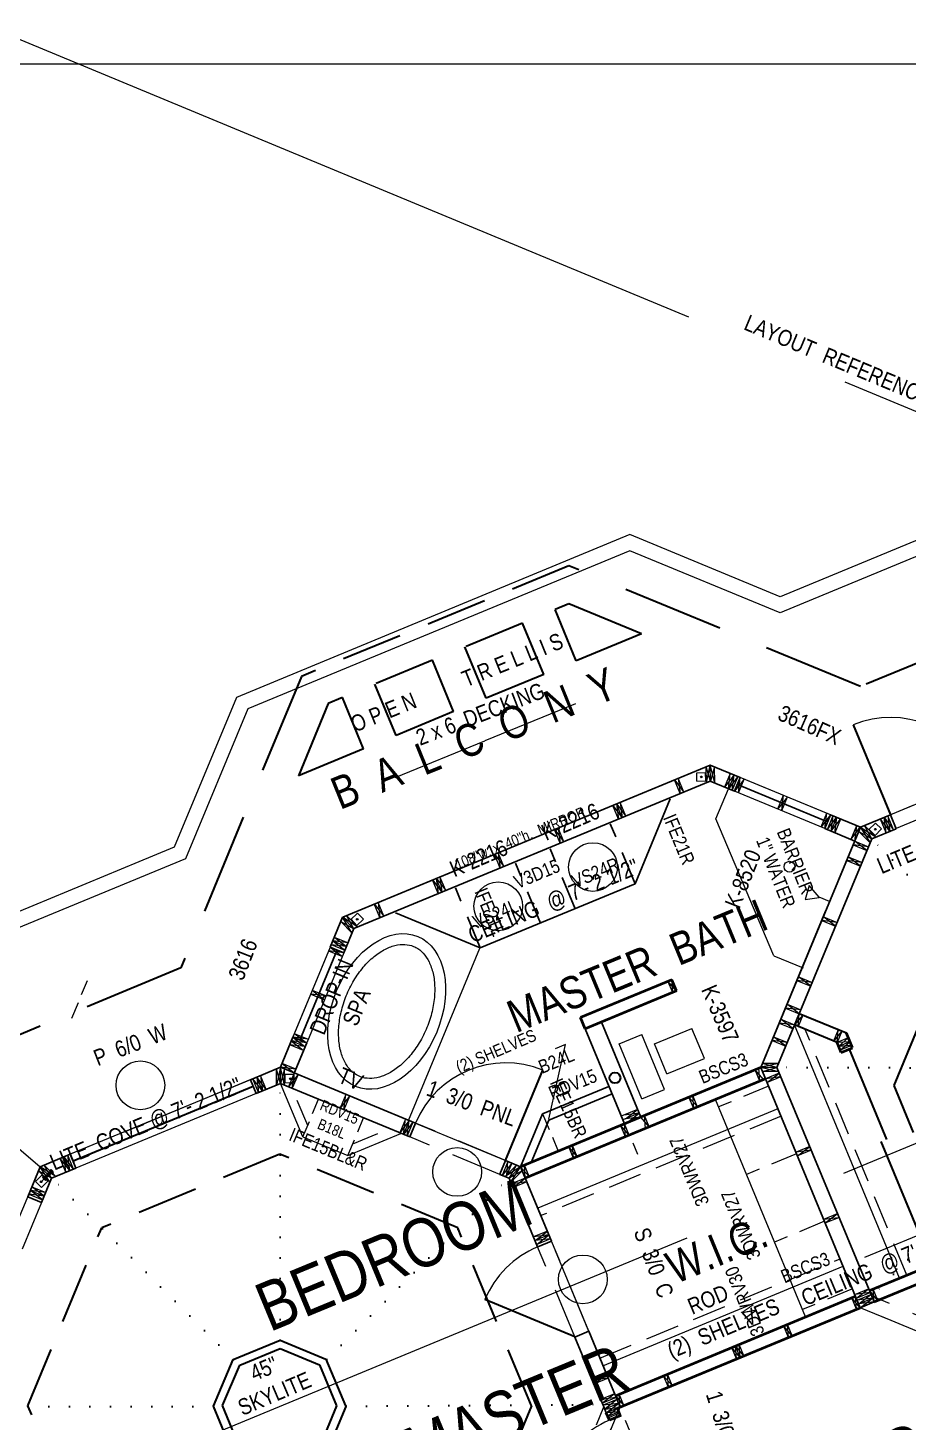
# Model space of a CAD drawing. Header units: inches. Extents: x 279 to 11006, y 233 to 7807.
# Drawn here: x 2194 to 2520, y 1911 to 2426 of the extents above; entities that cross this region are included whole.
import ezdxf

# ---------------------------------------------------------------- set-up
doc = ezdxf.new("R2010")
doc.units = ezdxf.units.IN
doc.header["$MEASUREMENT"] = 0
for name, pattern in [('ACAD_ISO07W100', [3, 0, -3]), ('CENTER', [2, 1.25, -0.25, 0.25, -0.25]), ('HIDDEN', [0.375, 0.25, -0.125])]:
    doc.linetypes.add(name, pattern=pattern)
for name, color, linetype, lineweight in [('BALCONY', 7, 'Continuous', 9), ('BUILT-INS', 6, 'Continuous', 9), ('DOORS', 7, 'Continuous', 30), ('FOUNDATION', 7, 'HIDDEN', 20), ('GRID', 1, 'CENTER', 20), ('GRID LAYOUT', 1, 'Continuous', 9), ('INT WALLS', 7, 'Continuous', 40), ('LAYOUT', 6, 'Continuous', 9), ('LITE COVE', 7, 'HIDDEN', 30), ('MILLWORK', 7, 'Continuous', 20), ('PLUMBING', 7, 'Continuous', 20), ('ROOF BEAMS', 3, 'HIDDEN', 30), ('ROOFLINE', 7, 'HIDDEN', 30), ('SKYLITES', 3, 'Continuous', 30), ('WALL FRAMING', 7, 'Continuous', 30), ('WINDOWS', 5, 'Continuous', 30)]:
    doc.layers.add(name, color=color, linetype=linetype, lineweight=lineweight)
for name, color, linetype in [('CABINETS', 30, 'HIDDEN'), ('CABTOPS', 30, 'Continuous'), ('MILLWORK TEXT', 7, 'Continuous'), ('TEXT', 250, 'Continuous'), ('WALLS', 5, 'Continuous')]:
    doc.layers.add(name, color=color, linetype=linetype)
doc.styles.add('ARCHENTLTD', font='technical.ttf', dxfattribs={"height": 0.1875})
doc.dimstyles.new('ARCHENTLTD', dxfattribs={"dimscale": 0.05, "dimtxt": 0.1875, "dimasz": 3, "dimexe": 9, "dimexo": 1, "dimgap": 2.5, "dimtad": 0, "dimdec": 1, "dimzin": 1, "dimdsep": 46, "dimlunit": 4, "dimtxsty": 'ARCHENTLTD', "dimblk": 'ARCHTICK', "dimcen": 6, "dimclrd": 256, "dimclre": 256, "dimclrt": 256, "dimaunit": 1, "dimadec": 0, "dimazin": 0, "dimtfac": 1, "dimtdec": 1, "dimtofl": 0, "dimtmove": 1, "dimatfit": 3, "dimldrblk": 'ARCHTICK', "dimfxl": 1, "dimfrac": 2, "dimtolj": 1, "dimtzin": 0, "dimlwd": 9, "dimlwe": 9, "dimarcsym": 0})

# ---------------------------------------------------------------- blocks, each defined once
blk = doc.blocks.new('_ArchTick')
at = {"color": 0, "linetype": 'ByBlock', "const_width": 0.15}
blk.add_lwpolyline([(-0.5, -0.5), (0.5, 0.5)], dxfattribs=at)

msp = doc.modelspace()

# ---------------------------------------------------------------- hatches: boundary and pattern name
at = {"layer": 'WALL FRAMING', "lineweight": 9, "ltscale": 150}
for points in [[(2442.86, 2149.67, 1), (2443.48, 2149.67, 1)], [(2507.09, 2130.34, 1), (2507.72, 2130.34, 1)], [(2316.34, 2097.31, -1), (2315.9, 2096.86, -1)], [(2291.67, 2038.42, -1), (2291.23, 2037.98, -1)], [(2199.12, 2000.15, 1), (2199.74, 2000.15, 1)]]:
    msp.add_hatch(color=256, dxfattribs=at).paths.add_polyline_path(points)

# ---------------------------------------------------------------- linework, layer by layer
at = {"layer": 'BALCONY', "color": 3, "linetype": 'ByBlock', "lineweight": 20, "ltscale": 50}
msp.add_line((2592.12, 2265.79), (2472.25, 2216.17), dxfattribs=at)
at = {"layer": 'BALCONY', "lineweight": 20, "ltscale": 50}
for p, q in [((2595.24, 2261.13), (2472.25, 2210.22)), ((2472.25, 2216.17), (2416.83, 2239.15)), ((2472.25, 2210.22), (2416.83, 2233.19))]:
    msp.add_line(p, q, dxfattribs=at)
at = {"layer": 'BALCONY', "lineweight": 20, "ltscale": 75}
for p, q in [((2416.83, 2239.15), (2271.48, 2179.04)), ((2416.83, 2233.19), (2275.69, 2174.83)), ((2271.48, 2179.04), (2248.53, 2123.69)), ((2275.69, 2174.83), (2252.74, 2119.47)), ((2248.53, 2123.69), (2122.32, 2071.45)), ((2252.74, 2119.47), (2126.53, 2067.24))]:
    msp.add_line(p, q, dxfattribs=at)
at = {"layer": 'BUILT-INS', "linetype": 'HIDDEN', "lineweight": 9, "ltscale": 25}
for p, q in [((2210.77, 2060.6), (2216.51, 2074.46)), ((2210.77, 2060.6), (2216.51, 2074.46)), ((2296.06, 2016.69), (2301.84, 2030.64)), ((2312.7, 2009.9), (2318.45, 2023.76))]:
    msp.add_line(p, q, dxfattribs=at)
at = {"layer": 'BUILT-INS', "linetype": 'Continuous', "lineweight": 20, "ltscale": 0.75}
for p, q in [((2296.06, 2016.69), (2287.82, 2036.43)), ((2296.04, 2016.73), (2312.7, 2009.9)), ((2312.7, 2009.9), (2332.19, 2018.04))]:
    msp.add_line(p, q, dxfattribs=at)
at = {"layer": 'BUILT-INS', "linetype": 'HIDDEN', "lineweight": 20, "ltscale": 40}
for p, q in [((2297.81, 2020.92), (2292.08, 2034.67)), ((2314.47, 2014.16), (2327.96, 2019.79))]:
    msp.add_line(p, q, dxfattribs=at)
at = {"layer": 'BUILT-INS', "color": 6, "linetype": 'HIDDEN', "lineweight": 9, "ltscale": 40}
for p, q in [((2468.03, 2035.45), (2449.55, 2027.8)), ((2478.35, 2010.5), (2459.87, 2002.85)), ((2488.68, 1985.55), (2470.2, 1977.9)), ((2499, 1960.6), (2480.52, 1952.96))]:
    msp.add_line(p, q, dxfattribs=at)
at = {"layer": 'BUILT-INS', "color": 6, "linetype": 'Continuous', "lineweight": 9, "ltscale": 5}
msp.add_line((2481.66, 1950.22), (2448.4, 2030.57), dxfattribs=at)
at = {"layer": 'BUILT-INS', "linetype": 'Continuous', "lineweight": 9, "ltscale": 75}
msp.add_line((2622.06, 2021.32), (2503.47, 1972.23), dxfattribs=at)
at = {"layer": 'CABINETS', "ltscale": 50}
for p, q in [((2418.72, 2110.15), (2409.54, 2132.33)), ((2396.54, 2100.98), (2387.36, 2123.15)), ((2383.74, 2095.68), (2374.56, 2117.85)), ((2361.56, 2086.5), (2352.38, 2108.67))]:
    msp.add_line(p, q, dxfattribs=at)
at = {"layer": 'CABTOPS', "ltscale": 50}
for p, q in [((2418.72, 2110.15), (2431.71, 2141.51)), ((2418.72, 2110.15), (2361.56, 2086.5)), ((2361.56, 2086.5), (2330.21, 2099.49))]:
    msp.add_line(p, q, dxfattribs=at)
at = {"layer": 'CABTOPS', "color": 6, "ltscale": 50}
for p, q in [((2409.07, 2035.39), (2384.58, 2025.26)), ((2410.21, 2032.62), (2386.87, 2022.96)), ((2376.45, 2005.66), (2384.58, 2025.26)), ((2380.37, 2007.28), (2386.87, 2022.96))]:
    msp.add_line(p, q, dxfattribs=at)
at = {"layer": 'CABTOPS', "color": 6, "linetype": 'HIDDEN', "lineweight": 9, "ltscale": 25}
msp.add_line((2384.58, 2025.26), (2390.31, 2011.4), dxfattribs=at)
at = {"layer": 'DOORS', "ltscale": 75}
msp.add_line((2499.23, 2168.9), (2513, 2135.64), dxfattribs=at)
at = {"layer": 'DOORS', "lineweight": 20, "ltscale": 75}
msp.add_line((2579.53, 2163.17), (2512.99, 2135.66), dxfattribs=at)
at = {"layer": 'DOORS', "linetype": 'Continuous', "lineweight": 30, "ltscale": 150}
for p, q in [((2511.73, 2015.82), (2497.94, 2049.14)), ((2523.39, 1981.76), (2509.6, 2015.08))]:
    msp.add_line(p, q, dxfattribs=at)
at = {"layer": 'DOORS', "ltscale": 50}
for p, q in [((2370.88, 2008.04), (2384.63, 2041.31)), ((2396.48, 1942.85), (2363.23, 1956.64))]:
    msp.add_line(p, q, dxfattribs=at)
at = {"layer": 'DOORS', "color": 7, "linetype": 'Continuous', "lineweight": 20, "ltscale": 7.5}
for centre in [(2236.05, 2035.77), (2353, 2003.8), (2399.43, 1964.11)]:
    msp.add_circle(centre, 9, dxfattribs=at)
at = {"layer": 'DOORS', "lineweight": 9, "ltscale": 75}
for centre, radius, start, end in [((2513, 2135.64), 36, 22.4849, 112.4849), ((2370.88, 2008.04), 36, 67.5344, 157.4849), ((2396.48, 1942.85), 35.98, 112.4185, 157.4772), ((2422.98, 1878.81), 35.99, 112.4762, 157.4533)]:
    msp.add_arc(centre, radius, start, end, dxfattribs=at)
at = {"layer": 'FOUNDATION', "color": 7, "linetype": 'Continuous', "lineweight": 9, "ltscale": 25}
msp.add_line((2126.53, 2067.24), (2199.07, 2005.71), dxfattribs=at)
at = {"layer": 'GRID', "ltscale": 50}
for p, q in [((2590.62, 2167.76), (2501.91, 2131.05)), ((2446.49, 2154.02), (2310.74, 2097.83)), ((2501.91, 2131.05), (2446.49, 2154.02)), ((2465.14, 2042.43), (2501.9, 2131.1)), ((2287.77, 2042.42), (2310.74, 2097.84)), ((2287.77, 2042.42), (2199.07, 2005.71)), ((2376.45, 2005.66), (2287.77, 2042.42)), ((2465.16, 2042.38), (2376.45, 2005.66)), ((2501.86, 1953.66), (2465.16, 2042.38)), ((2649.03, 2014.57), (2501.86, 1953.66)), ((2162.3, 1917.02), (2199.07, 2005.71)), ((2413.16, 1916.94), (2376.45, 2005.66)), ((2501.86, 1953.66), (2413.16, 1916.94)), ((2590.55, 1916.9), (2501.86, 1953.66)), ((2376.41, 1828.27), (2413.16, 1916.94)), ((2439.12, 1854.23), (2413.16, 1916.94))]:
    msp.add_line(p, q, dxfattribs=at)
at = {"layer": 'GRID LAYOUT', "color": 3, "ltscale": 25}
msp.add_line((278.93, 2413.01), (9487.04, 2413.01), dxfattribs=at)
at = {"layer": 'INT WALLS', "ltscale": 50}
for p, q in [((2432.27, 2074.77), (2398.55, 2060.81)), ((2433.99, 2070.61), (2400.27, 2056.65)), ((2433.99, 2070.61), (2432.27, 2074.77)), ((2400.27, 2056.65), (2398.55, 2060.81)), ((2498.98, 2049.57), (2496.73, 2054.99)), ((2494.83, 2047.86), (2493.29, 2051.55)), ((2465.16, 2042.38), (2376.45, 2005.66)), ((2466.88, 2038.22), (2378.17, 2001.5)), ((2413.39, 1913.79), (2409.22, 1912.07))]:
    msp.add_line(p, q, dxfattribs=at)
at = {"layer": 'INT WALLS', "linetype": 'Continuous', "lineweight": 30, "ltscale": 150}
for p, q in [((2496.73, 2054.99), (2479.33, 2062.21)), ((2493.29, 2051.55), (2477.61, 2058.05))]:
    msp.add_line(p, q, dxfattribs=at)
at = {"layer": 'INT WALLS', "lineweight": 20, "ltscale": 50}
for p, q in [((2497.45, 2053.27), (2493.29, 2051.55)), ((2498.02, 2051.88), (2493.86, 2050.17)), ((2498.59, 2050.5), (2494.43, 2048.78)), ((2413.01, 1914.71), (2408.84, 1912.99))]:
    msp.add_line(p, q, dxfattribs=at)
at = {"layer": 'INT WALLS', "ltscale": 75}
for p, q in [((2494.82, 2047.86), (2498.98, 2049.58)), ((2506.95, 1955.76), (2642.26, 2011.77)), ((2505.21, 1959.96), (2527.38, 1969.14)), ((2411.42, 1921.15), (2500.13, 1957.86)), ((2412.23, 1916.56), (2501.86, 1953.66)), ((2413.38, 1913.78), (2412.23, 1916.56)), ((2409.22, 1912.07), (2408.07, 1914.84))]:
    msp.add_line(p, q, dxfattribs=at)
at = {"layer": 'INT WALLS', "color": 7, "lineweight": 20, "ltscale": 50}
msp.add_line((2414.55, 1917.52), (2412.81, 1921.72), dxfattribs=at)
at = {"layer": 'LAYOUT', "color": 6, "linetype": 'CENTER', "lineweight": 5, "ltscale": 250}
for p, q in [((1688.03, 2631.06), (3956.97, 1689.05)), ((1687.08, 1669.14), (2848.72, 2149.2))]:
    msp.add_line(p, q, dxfattribs=at)
at = {"layer": 'LITE COVE', "color": 7, "linetype": 'ACAD_ISO07W100', "lineweight": 30, "ltscale": 2.5}
for p, q in [((2572.94, 2059.88), (2506.07, 2126.72)), ((2565.84, 2042.2), (2471.11, 2042.37)), ((2287.64, 1941.66), (2287.61, 2036.41)), ((2572.91, 2025.44), (2506.08, 1957.86)), ((2270.41, 1934.54), (2203.34, 2001.53)), ((2304.85, 1934.51), (2372.08, 2001.52)), ((2263.01, 1917.23), (2168.24, 1917.13)), ((2311.97, 1917.28), (2406.82, 1917.88))]:
    msp.add_line(p, q, dxfattribs=at)
at = {"layer": 'LITE COVE', "ltscale": 90}
for p, q in [((2514.32, 2035.67), (2541.52, 2101.28)), ((2534.38, 1987.22), (2514.32, 2035.67)), ((2287.53, 2010.37), (2221.78, 1983.16)), ((2353.24, 1983.12), (2287.53, 2010.36)), ((2194.53, 1917.42), (2221.78, 1983.16)), ((2380.44, 1917.36), (2353.23, 1983.11)), ((2221.74, 1851.68), (2194.53, 1917.42)), ((2380.44, 1917.36), (2353.22, 1851.71))]:
    msp.add_line(p, q, dxfattribs=at)
at = {"layer": 'MILLWORK', "ltscale": 50}
for p, q in [((2516.29, 1964.55), (2477.61, 2058.05)), ((2471.47, 2027.13), (2382.76, 1990.42))]:
    msp.add_line(p, q, dxfattribs=at)
at = {"layer": 'MILLWORK', "linetype": 'HIDDEN', "ltscale": 50}
for p, q in [((2519.07, 1965.7), (2481.53, 2056.42)), ((2472.61, 2024.36), (2383.91, 1987.64)), ((2405.69, 1935.01), (2494.39, 1971.72))]:
    msp.add_line(p, q, dxfattribs=at)
at = {"layer": 'MILLWORK', "ltscale": 75}
msp.add_line((2406.83, 1932.23), (2495.54, 1968.95), dxfattribs=at)
at = {"layer": 'PLUMBING', "ltscale": 50}
for p, q in [((2448.56, 2134.22), (2453.16, 2145.3)), ((2469.93, 2083.61), (2448.58, 2134.16)), ((2469.93, 2083.61), (2480.74, 2079.2))]:
    msp.add_line(p, q, dxfattribs=at)
at = {"layer": 'PLUMBING', "color": 5, "ltscale": 75}
for p, q in [((2483.05, 2109.58), (2481.47, 2104.41)), ((2486.65, 2105.27), (2483.05, 2109.58)), ((2481.47, 2104.41), (2486.65, 2105.13)), ((2490.51, 2103.65), (2486.65, 2105.27))]:
    msp.add_line(p, q, dxfattribs=at)
at = {"layer": 'PLUMBING', "color": 7, "ltscale": 50}
msp.add_line((2335.04, 2022.83), (2361.42, 2086.44), dxfattribs=at)
at = {"layer": 'PLUMBING', "color": 5, "ltscale": 50}
for p, q in [((2412.85, 2051.09), (2421.17, 2054.53)), ((2429.58, 2034.2), (2421.17, 2054.53)), ((2425.85, 2051.06), (2439.71, 2056.79)), ((2444.3, 2045.71), (2439.71, 2056.79)), ((2421.26, 2030.76), (2412.85, 2051.09)), ((2430.44, 2039.97), (2425.85, 2051.06)), ((2430.44, 2039.97), (2444.3, 2045.71)), ((2421.26, 2030.76), (2429.58, 2034.2))]:
    msp.add_line(p, q, dxfattribs=at)
for centre in [(2403.16, 2116.36), (2368.18, 2101.88)]:
    msp.add_circle(centre, 9, dxfattribs=at)
at = {"layer": 'PLUMBING', "color": 5, "ltscale": 75}
msp.add_circle((2475.72, 2116.49), 2, dxfattribs=at)
at = {"layer": 'PLUMBING', "color": 5, "lineweight": 30, "ltscale": 50}
msp.add_circle((2411.28, 2038.53), 2, dxfattribs=at)
at = {"layer": 'PLUMBING', "color": 5, "linetype": 'Continuous', "lineweight": 20, "ltscale": 150}
msp.add_ellipse((2326.98, 2063.05), major_axis=(11.49, 27.71), ratio=0.666745, dxfattribs=at)
msp.add_open_spline([(2336.93, 2087.07), (2335.94, 2087.48), (2334.87, 2087.72), (2332.57, 2087.85), (2331.34, 2087.73), (2328.73, 2087.07), (2327.36, 2086.53), (2324.59, 2085.02), (2323.19, 2084.05), (2320.46, 2081.71), (2319.13, 2080.34), (2316.65, 2077.29), (2315.5, 2075.6), (2313.44, 2072.01), (2312.53, 2070.1), (2311.03, 2066.19), (2310.44, 2064.18), (2309.59, 2060.18), (2309.33, 2058.2), (2309.17, 2054.37), (2309.26, 2052.53), (2309.76, 2049.12), (2310.17, 2047.55), (2311.25, 2044.76), (2311.92, 2043.55), (2313.44, 2041.51), (2314.28, 2040.69), (2316.09, 2039.41), (2317.06, 2038.95), (2319.15, 2038.37), (2320.27, 2038.25), (2322.69, 2038.39), (2323.98, 2038.65), (2326.67, 2039.61), (2328.06, 2040.3), (2330.84, 2042.11), (2332.23, 2043.23), (2334.89, 2045.84), (2336.17, 2047.33), (2338.52, 2050.6), (2339.59, 2052.38), (2341.47, 2056.11), (2342.27, 2058.06), (2343.55, 2062.04), (2344.02, 2064.05), (2344.63, 2068.01), (2344.76, 2069.96), (2344.69, 2073.67), (2344.48, 2075.43), (2343.76, 2078.64), (2343.25, 2080.09), (2341.99, 2082.62), (2341.26, 2083.7), (2339.63, 2085.46), (2338.74, 2086.15), (2337.51, 2086.81), (2337.22, 2086.95), (2336.93, 2087.07)], degree=3, knots=[0, 0, 0, 0, 0.230214, 0.230214, 0.460428, 0.460428, 0.690642, 0.690642, 0.920856, 0.920856, 1.15107, 1.15107, 1.381284, 1.381284, 1.611498, 1.611498, 1.841712, 1.841712, 2.071926, 2.071926, 2.30214, 2.30214, 2.532354, 2.532354, 2.762568, 2.762568, 2.992782, 2.992782, 3.222996, 3.222996, 3.453211, 3.453211, 3.683425, 3.683425, 3.913639, 3.913639, 4.143853, 4.143853, 4.374067, 4.374067, 4.604281, 4.604281, 4.834495, 4.834495, 5.064709, 5.064709, 5.294923, 5.294923, 5.525137, 5.525137, 5.755351, 5.755351, 5.985565, 5.985565, 6.215779, 6.215779, 6.283185, 6.283185, 6.283185, 6.283185], dxfattribs=at)
at = {"layer": 'ROOF BEAMS', "lineweight": 20, "ltscale": 75}
for p, q in [((2581.63, 2158.09), (2515.09, 2130.58)), ((2370.88, 2008.04), (2337.62, 2021.83)), ((2368.75, 2002.9), (2335.49, 2016.69)), ((2199.56, 1992.55), (2171.94, 1926.06)), ((2401.58, 1944.93), (2387.87, 1978.21)), ((2396.48, 1942.85), (2382.73, 1976.1)), ((2590.55, 1922.85), (2506.07, 1957.87)), ((2590.55, 1916.9), (2501.86, 1953.66)), ((2372.12, 1832.45), (2407.17, 1917.03)), ((2376.41, 1828.27), (2413.16, 1916.94))]:
    msp.add_line(p, q, dxfattribs=at)
at = {"layer": 'ROOF BEAMS', "ltscale": 75}
for p, q in [((2272.72, 1932.39), (2287.62, 1938.56)), ((2287.62, 1938.56), (2302.12, 1932.54)), ((2266.4, 1917.49), (2272.72, 1932.39)), ((2302.12, 1932.54), (2308.48, 1917.46)), ((2272.39, 1902.92), (2266.4, 1917.49)), ((2308.48, 1917.46), (2302.37, 1902.73))]:
    msp.add_line(p, q, dxfattribs=at)
at = {"layer": 'ROOFLINE', "linetype": 'HIDDEN', "lineweight": 30, "ltscale": 90}
for p, q in [((2394.26, 2227.63), (2295.48, 2186.75)), ((2394.25, 2213.56), (2389.16, 2211.46)), ((2377.15, 2206.49), (2355.9, 2197.69)), ((2343.89, 2192.72), (2322.63, 2183.92)), ((2310.62, 2178.95), (2305.44, 2176.81))]:
    msp.add_line(p, q, dxfattribs=at)
at = {"layer": 'ROOFLINE', "linetype": 'HIDDEN', "ltscale": 150}
for p, q in [((2501.91, 2183.01), (2394.26, 2227.63)), ((2590.62, 2219.72), (2501.91, 2183.01)), ((2421.08, 2202.44), (2394.25, 2213.56)), ((2421.08, 2202.44), (2397.01, 2192.49)), ((2295.48, 2186.75), (2251.01, 2079.16)), ((2385, 2187.52), (2363.75, 2178.73)), ((2305.44, 2176.81), (2294.38, 2150.04)), ((2351.72, 2173.8), (2330.48, 2164.98)), ((2318.47, 2160), (2294.38, 2150.04)), ((2251.01, 2079.16), (2162.35, 2042.46))]:
    msp.add_line(p, q, dxfattribs=at)
at = {"layer": 'ROOFLINE', "color": 7, "linetype": 'HIDDEN', "ltscale": 90}
for p, q in [((2397.01, 2192.49), (2389.16, 2211.46)), ((2385, 2187.52), (2377.15, 2206.49)), ((2363.75, 2178.73), (2355.9, 2197.69)), ((2351.71, 2173.8), (2343.89, 2192.72)), ((2330.48, 2164.98), (2322.63, 2183.92)), ((2318.46, 2160), (2310.62, 2178.95))]:
    msp.add_line(p, q, dxfattribs=at)
at = {"layer": 'SKYLITES', "linetype": 'HIDDEN', "ltscale": 75}
for p, q in [((2270.34, 1934.51), (2287.62, 1941.66)), ((2287.62, 1941.66), (2304.5, 1934.66)), ((2263.01, 1917.23), (2270.34, 1934.51)), ((2304.5, 1934.66), (2311.87, 1917.19)), ((2270, 1900.25), (2263.01, 1917.23)), ((2311.87, 1917.19), (2304.76, 1900.06))]:
    msp.add_line(p, q, dxfattribs=at)
at = {"layer": 'WALL FRAMING', "color": 7, "linetype": 'Continuous', "lineweight": 20, "ltscale": 5}
for p, q in [((2445.1, 2147.49), (2445, 2153.4)), ((2446.59, 2148.11), (2446.49, 2154.02)), ((2448.11, 2147.48), (2448, 2153.39)), ((2314.17, 2092.05), (2310.07, 2096.31)), ((2314.8, 2093.56), (2310.7, 2097.82)), ((2316.29, 2094.18), (2312.19, 2098.43))]:
    msp.add_line(p, q, dxfattribs=at)
at = {"layer": 'WALL FRAMING', "lineweight": 9, "ltscale": 5}
for p, q in [((2446.59, 2148.11), (2445, 2153.4)), ((2448.11, 2147.48), (2446.49, 2154.02)), ((2448, 2153.39), (2446.59, 2148.11)), ((2310.07, 2096.3), (2314.8, 2093.56)), ((2314.17, 2092.05), (2310.7, 2097.82)), ((2314.8, 2093.56), (2312.19, 2098.43))]:
    msp.add_line(p, q, dxfattribs=at)
at = {"layer": 'WALL FRAMING', "lineweight": 9, "ltscale": 150}
for p, q in [((2445.1, 2147.49), (2446.49, 2154.02)), ((2458.95, 2148.82), (2455.47, 2144.34)), ((2456.84, 2143.74), (2457.56, 2149.4)), ((2474.95, 2142.3), (2471.46, 2137.83)), ((2472.84, 2137.23), (2473.56, 2142.88)), ((2490.86, 2135.71), (2487.38, 2131.23)), ((2488.75, 2130.63), (2489.47, 2136.28)), ((2504.89, 2123.86), (2499.23, 2124.58)), ((2504.31, 2122.47), (2499.81, 2125.96)), ((2502.53, 2118.1), (2496.87, 2118.82)), ((2501.95, 2116.71), (2497.45, 2120.21)), ((2316.29, 2094.18), (2310.7, 2097.81)), ((2493.31, 2095.94), (2487.66, 2096.66)), ((2492.74, 2094.55), (2488.23, 2098.05)), ((2307.69, 2090.48), (2312.15, 2087.01)), ((2311.19, 2084.7), (2305.59, 2085.4)), ((2306.16, 2086.78), (2310.62, 2083.32)), ((2306.54, 2087.71), (2307.12, 2089.09)), ((2312.15, 2087.01), (2306.54, 2087.71)), ((2312.72, 2088.4), (2307.11, 2089.1)), ((2307.12, 2089.09), (2311.58, 2085.63)), ((2483.55, 2072.38), (2479.04, 2075.87)), ((2299.55, 2070.85), (2304.01, 2067.39)), ((2433.99, 2070.6), (2430.86, 2074.24)), ((2432.6, 2070.03), (2432.25, 2074.81)), ((2484.12, 2073.77), (2478.47, 2074.49)), ((2304.58, 2068.77), (2298.97, 2069.47)), ((2479.33, 2062.21), (2474.83, 2065.7)), ((2477.03, 2056.67), (2472.53, 2060.16)), ((2479.91, 2063.59), (2474.25, 2064.31)), ((2292.93, 2054.92), (2297.39, 2051.46)), ((2477.61, 2058.05), (2471.95, 2058.77)), ((2296.77, 2050.09), (2291.16, 2050.78)), ((2291.74, 2052.17), (2296.2, 2048.7)), ((2297.39, 2051.45), (2291.79, 2052.15)), ((2297.96, 2052.84), (2292.36, 2053.54)), ((2292.36, 2053.53), (2296.82, 2050.07)), ((2474.93, 2051.6), (2469.28, 2052.32)), ((2474.36, 2050.21), (2469.85, 2053.7)), ((2498.02, 2051.88), (2493.29, 2051.55)), ((2493.86, 2050.17), (2497.45, 2053.27)), ((2498.59, 2050.5), (2493.86, 2050.17)), ((2494.44, 2048.78), (2498.02, 2051.88)), ((2293.38, 2041.73), (2287.77, 2042.43)), ((2288.35, 2043.81), (2292.81, 2040.35)), ((2292.81, 2039.76), (2289.28, 2039.76)), ((2289.54, 2036.64), (2289.54, 2039.76)), ((2292.85, 2036.63), (2292.81, 2039.76)), ((2466.12, 2037.9), (2463, 2041.54)), ((2464.74, 2037.33), (2464.38, 2042.11)), ((2292.85, 2036.63), (2289.29, 2036.64)), ((2441.74, 2027.77), (2438.61, 2031.4)), ((2440.35, 2027.19), (2440, 2031.97)), ((2423.91, 2020.43), (2420.78, 2024.06)), ((2422.52, 2019.86), (2422.17, 2024.64)), ((2416.51, 2017.37), (2413.38, 2021)), ((2415.12, 2016.79), (2414.77, 2021.57)), ((2396.01, 2008.83), (2395.65, 2013.61)), ((2397.39, 2009.4), (2394.27, 2013.03)), ((2199.43, 2000.15), (2203.45, 2004.17)), ((2200.52, 2001.77), (2203.27, 2004.52)), ((2201.05, 2001.24), (2203.8, 2003.99)), ((2202.57, 2004.36), (2202.93, 2004.71)), ((2203.8, 2003.99), (2203.27, 2004.52)), ((2203.62, 2003.28), (2203.97, 2003.63)), ((2379.56, 2002.08), (2376.44, 2005.71)), ((2378.18, 2001.5), (2377.82, 2006.28)), ((2197.37, 2000.3), (2199.86, 2002.79)), ((2199.55, 1998.06), (2197.37, 2000.3)), ((2199.55, 1998.06), (2202.06, 2000.58)), ((2201.89, 2000.4), (2199.68, 2002.61)), ((2200.23, 2002.08), (2199.86, 2001.72)), ((2201, 2000.58), (2199.86, 2001.72)), ((2201.36, 2000.95), (2201, 2000.58)), ((2501.86, 1953.66), (2498.74, 1957.29)), ((2505.49, 1959.27), (2499.84, 1958.55)), ((2500.48, 1953.08), (2500.13, 1957.86)), ((2500.41, 1957.17), (2504.92, 1960.66)), ((2506.37, 1957.15), (2500.72, 1956.43)), ((2501.29, 1955.04), (2505.8, 1958.53)), ((2501.86, 1953.66), (2506.37, 1957.15)), ((2508.33, 1956.33), (2505.21, 1959.96)), ((2506.95, 1955.76), (2506.59, 1960.54)), ((2506.95, 1955.76), (2501.29, 1955.04)), ((2476.72, 1943.25), (2473.6, 1946.88)), ((2475.34, 1942.68), (2474.98, 1947.45)), ((2457.51, 1935.3), (2454.38, 1938.93)), ((2456.12, 1934.72), (2455.77, 1939.5)), ((2458.91, 1935.88), (2455.78, 1939.51)), ((2457.52, 1935.3), (2457.17, 1940.08)), ((2432.37, 1924.88), (2429.25, 1928.52)), ((2430.99, 1924.31), (2430.64, 1929.09)), ((2411.42, 1921.15), (2414.55, 1917.52)), ((2413.16, 1916.94), (2412.81, 1921.72))]:
    msp.add_line(p, q, dxfattribs=at)
at = {"layer": 'WALL FRAMING', "color": 7, "lineweight": 20, "ltscale": 50}
for p, q in [((2435.37, 2143.48), (2433.27, 2148.56)), ((2436.76, 2144.05), (2434.66, 2149.14)), ((2412.55, 2134.03), (2410.45, 2139.12)), ((2413.93, 2134.61), (2411.83, 2139.69)), ((2415.32, 2135.18), (2413.22, 2140.26)), ((2507.62, 2127.46), (2503.41, 2131.67)), ((2511.41, 2129.02), (2509.31, 2134.11)), ((2512.79, 2129.6), (2510.69, 2134.68)), ((2514.18, 2130.17), (2512.08, 2135.25)), ((2391.02, 2125.14), (2388.91, 2130.23)), ((2392.4, 2125.72), (2390.3, 2130.8)), ((2505.51, 2125.32), (2501.31, 2129.53)), ((2506.12, 2126.83), (2501.91, 2131.04)), ((2370.26, 2116.57), (2368.16, 2121.66)), ((2368.87, 2116), (2366.77, 2121.08)), ((2346, 2106.55), (2343.9, 2111.63)), ((2347.38, 2107.12), (2345.28, 2112.21)), ((2348.77, 2107.7), (2346.67, 2112.78)), ((2324.5, 2097.69), (2322.4, 2102.77)), ((2325.89, 2098.26), (2323.79, 2103.34))]:
    msp.add_line(p, q, dxfattribs=at)
at = {"layer": 'WALL FRAMING', "lineweight": 9, "ltscale": 50}
for p, q in [((2433.27, 2148.56), (2436.76, 2144.05)), ((2434.66, 2149.14), (2435.37, 2143.48)), ((2455.26, 2150.38), (2451.77, 2145.87)), ((2453.16, 2145.3), (2453.88, 2150.96)), ((2456.65, 2149.81), (2453.16, 2145.3)), ((2454.54, 2144.73), (2455.26, 2150.38)), ((2410.45, 2139.12), (2413.93, 2134.61)), ((2411.83, 2139.69), (2415.32, 2135.18)), ((2411.84, 2139.69), (2412.55, 2134.03)), ((2413.22, 2140.26), (2413.93, 2134.61)), ((2489.65, 2130.17), (2493.14, 2134.68)), ((2491.01, 2129.56), (2494.51, 2134.06)), ((2491.75, 2135.26), (2491.03, 2129.6)), ((2493.12, 2134.64), (2492.4, 2128.98)), ((2500.49, 2131.63), (2499.77, 2125.98)), ((2506.12, 2126.83), (2503.41, 2131.67)), ((2512.79, 2129.6), (2509.31, 2134.1)), ((2511.41, 2129.02), (2510.69, 2134.68)), ((2510.69, 2134.68), (2514.18, 2130.17)), ((2512.08, 2135.25), (2512.79, 2129.6)), ((2388.91, 2130.22), (2392.4, 2125.72)), ((2390.3, 2130.8), (2391.02, 2125.14)), ((2498.39, 2126.55), (2501.88, 2131.06)), ((2501.31, 2129.53), (2506.12, 2126.83)), ((2507.62, 2127.46), (2501.91, 2131.04)), ((2501.91, 2131.04), (2505.5, 2125.33)), ((2368.16, 2121.66), (2368.87, 2116)), ((2366.77, 2121.08), (2370.26, 2116.57)), ((2343.9, 2111.63), (2347.38, 2107.12)), ((2345.28, 2112.21), (2346, 2106.55)), ((2345.28, 2112.21), (2348.77, 2107.7)), ((2346.67, 2112.78), (2347.38, 2107.12)), ((2322.4, 2102.77), (2325.89, 2098.26)), ((2323.79, 2103.34), (2324.5, 2097.69))]:
    msp.add_line(p, q, dxfattribs=at)
at = {"layer": 'WALL FRAMING', "color": 9, "linetype": 'Continuous', "lineweight": 5, "ltscale": 150}
for p, q in [((2441.48, 2151.18), (2445.04, 2151.3)), ((2441.54, 2148.05), (2441.48, 2151.18)), ((2441.54, 2148.05), (2445.11, 2148.17)), ((2444.86, 2148.17), (2444.75, 2151.29)), ((2507.45, 2132.6), (2504.94, 2130.08)), ((2509.7, 2130.43), (2507.45, 2132.6)), ((2507.36, 2128.08), (2505.15, 2130.29)), ((2509.7, 2130.43), (2507.18, 2127.91)), ((2316.25, 2099.34), (2313.64, 2096.91)), ((2315.99, 2094.83), (2313.86, 2097.11)), ((2318.41, 2097.09), (2315.81, 2094.66)), ((2318.41, 2097.09), (2316.25, 2099.34))]:
    msp.add_line(p, q, dxfattribs=at)
at = {"layer": 'WALL FRAMING', "color": 7, "lineweight": 20, "ltscale": 75}
for p, q in [((2453.88, 2150.96), (2451.77, 2145.87)), ((2455.26, 2150.38), (2453.16, 2145.3)), ((2456.65, 2149.81), (2454.54, 2144.73)), ((2491.75, 2135.26), (2489.65, 2130.17)), ((2493.12, 2134.64), (2491.01, 2129.56)), ((2494.52, 2134.11), (2492.42, 2129.03)), ((2500.49, 2131.63), (2498.39, 2126.55)), ((2499.84, 1958.55), (2504.92, 1960.66)), ((2500.41, 1957.17), (2505.49, 1959.27)), ((2500.72, 1956.43), (2505.8, 1958.53)), ((2501.29, 1955.04), (2506.37, 1957.15))]:
    msp.add_line(p, q, dxfattribs=at)
at = {"layer": 'WALL FRAMING', "linetype": 'HIDDEN', "lineweight": 20, "ltscale": 25}
for p, q in [((2456.85, 2143.77), (2458.96, 2148.85)), ((2471.46, 2137.83), (2473.57, 2142.9)), ((2472.85, 2137.25), (2474.96, 2142.33)), ((2487.38, 2131.23), (2489.48, 2136.31))]:
    msp.add_line(p, q, dxfattribs=at)
at = {"layer": 'WALL FRAMING', "lineweight": 20, "ltscale": 150}
for p, q in [((2499.23, 2124.58), (2504.31, 2122.47)), ((2499.81, 2125.96), (2504.89, 2123.86)), ((2496.87, 2118.82), (2501.95, 2116.71)), ((2497.45, 2120.21), (2502.53, 2118.1)), ((2487.66, 2096.66), (2492.74, 2094.55)), ((2488.23, 2098.05), (2493.31, 2095.94)), ((2479.04, 2075.87), (2484.12, 2073.77)), ((2478.47, 2074.49), (2483.55, 2072.38)), ((2474.83, 2065.7), (2479.91, 2063.59)), ((2472.53, 2060.16), (2477.61, 2058.05)), ((2474.25, 2064.31), (2479.33, 2062.21)), ((2471.95, 2058.77), (2477.03, 2056.67)), ((2469.28, 2052.32), (2474.36, 2050.21)), ((2469.85, 2053.7), (2474.93, 2051.6)), ((2286.28, 2035.85), (2286.27, 2041.8)), ((2287.78, 2036.47), (2287.77, 2042.42)), ((2289.28, 2035.85), (2289.27, 2041.81)), ((2471.11, 2042.38), (2465.16, 2042.38)), ((2471.73, 2043.88), (2465.78, 2043.88)), ((2471.73, 2040.88), (2465.78, 2040.88)), ((2202.65, 2000), (2198.44, 2004.21)), ((2203.27, 2001.5), (2199.07, 2005.71)), ((2204.77, 2002.12), (2200.57, 2006.33)), ((2203.97, 2003.63), (2202.93, 2004.71)), ((2374.95, 2006.28), (2370.74, 2002.08)), ((2376.45, 2005.66), (2372.24, 2001.45)), ((2377.07, 2004.16), (2372.86, 1999.95))]:
    msp.add_line(p, q, dxfattribs=at)
at = {"layer": 'WALL FRAMING', "linetype": 'Continuous', "lineweight": 9, "ltscale": 150}
for p, q in [((2480.69, 2061.64), (2477.62, 2058.05)), ((2478.97, 2057.49), (2479.33, 2062.21)), ((2495.01, 2055.71), (2491.94, 2052.11)), ((2493.29, 2051.55), (2493.65, 2056.27)), ((2280.38, 2039.35), (2281.09, 2033.71)), ((2287.78, 2036.47), (2286.27, 2041.8)), ((2289.28, 2035.85), (2287.77, 2042.42)), ((2289.27, 2041.81), (2287.78, 2036.47)), ((2294.17, 2039.65), (2290.67, 2035.15)), ((2292.13, 2034.67), (2292.85, 2040.32)), ((2472.54, 2038.93), (2466.91, 2038.23)), ((2467.48, 2036.85), (2471.96, 2040.31)), ((2281.09, 2033.71), (2277.61, 2038.21)), ((2282.48, 2034.27), (2279, 2038.78)), ((2279, 2038.78), (2279.71, 2033.13)), ((2313.28, 2031.8), (2309.79, 2027.29)), ((2311.17, 2026.71), (2311.9, 2032.37)), ((2420.21, 2025.45), (2414.58, 2024.75)), ((2415.15, 2023.37), (2419.63, 2026.83)), ((2420.78, 2024.06), (2415.15, 2023.37)), ((2415.72, 2021.98), (2420.21, 2025.45)), ((2335.29, 2022.73), (2331.8, 2018.23)), ((2333.18, 2017.65), (2333.9, 2023.31)), ((2336.67, 2022.16), (2333.18, 2017.65)), ((2334.57, 2017.08), (2335.29, 2022.73)), ((2478.73, 2009.71), (2483.21, 2013.18)), ((2483.78, 2011.79), (2478.16, 2011.1)), ((2373.16, 2007.03), (2369.67, 2002.52)), ((2376.45, 2005.66), (2370.74, 2002.08)), ((2371.37, 2002.7), (2371.78, 2007.6)), ((2372.24, 2001.45), (2374.95, 2006.28)), ((2377.07, 2004.16), (2372.24, 2001.45)), ((2372.86, 1999.95), (2376.45, 2005.66)), ((2378.75, 2000.12), (2373.12, 1999.42)), ((2373.69, 1998.03), (2378.18, 2001.5)), ((2488.82, 1984.81), (2493.31, 1988.28)), ((2493.88, 1986.89), (2488.25, 1986.19)), ((2386.92, 1980.52), (2381.27, 1979.82)), ((2381.84, 1978.43), (2386.35, 1981.91)), ((2387.49, 1979.14), (2381.84, 1978.43)), ((2382.41, 1977.05), (2386.92, 1980.52)), ((2408.76, 1927.58), (2403.14, 1926.89)), ((2403.71, 1925.5), (2408.19, 1928.97)), ((2411.71, 1920.49), (2406.05, 1919.78)), ((2411.13, 1921.88), (2406.62, 1918.39)), ((2412.6, 1918.33), (2406.93, 1917.61)), ((2412.6, 1918.33), (2406.93, 1917.61)), ((2412.02, 1919.71), (2407.51, 1916.23)), ((2412.02, 1919.71), (2407.51, 1916.23)), ((2407.51, 1916.23), (2413.17, 1916.94)), ((2408.08, 1914.84), (2412.6, 1918.33)), ((2412.23, 1916.56), (2408.65, 1913.45)), ((2412.81, 1915.17), (2408.08, 1914.84))]:
    msp.add_line(p, q, dxfattribs=at)
at = {"layer": 'WALL FRAMING', "lineweight": 20, "ltscale": 75}
for p, q in [((2480.69, 2061.64), (2478.97, 2057.49)), ((2493.66, 2056.27), (2491.94, 2052.11)), ((2495.01, 2055.71), (2493.29, 2051.55)), ((2292.85, 2040.32), (2290.75, 2035.24)), ((2294.24, 2039.75), (2292.13, 2034.67)), ((2311.9, 2032.37), (2309.79, 2027.29)), ((2313.28, 2031.8), (2311.17, 2026.71)), ((2333.9, 2023.31), (2331.8, 2018.23)), ((2335.29, 2022.73), (2333.18, 2017.65)), ((2336.67, 2022.16), (2334.57, 2017.08)), ((2371.78, 2007.6), (2369.67, 2002.52)), ((2373.16, 2007.03), (2371.37, 2002.7)), ((2196, 1998.32), (2201.08, 1996.24)), ((2194.85, 1995.55), (2199.93, 1993.47)), ((2195.42, 1996.93), (2200.52, 1994.85))]:
    msp.add_line(p, q, dxfattribs=at)
at = {"layer": 'WALL FRAMING', "lineweight": 20, "ltscale": 50}
for p, q in [((2282.48, 2034.27), (2280.38, 2039.35)), ((2471.97, 2040.32), (2466.91, 2038.23)), ((2472.54, 2038.93), (2467.48, 2036.85)), ((2279.71, 2033.12), (2277.61, 2038.21)), ((2281.1, 2033.7), (2279, 2038.78)), ((2419.64, 2026.84), (2413.63, 2024.36)), ((2420.21, 2025.45), (2414.2, 2022.98)), ((2420.78, 2024.06), (2415.72, 2021.98)), ((2483.22, 2013.18), (2478.16, 2011.1)), ((2208.56, 2003.7), (2206.45, 2008.78)), ((2209.94, 2004.27), (2207.84, 2009.35)), ((2211.33, 2004.84), (2209.23, 2009.93)), ((2483.79, 2011.79), (2478.73, 2009.71)), ((2378.18, 2001.5), (2373.12, 1999.42)), ((2378.75, 2000.12), (2373.69, 1998.03)), ((2493.31, 1988.28), (2488.25, 1986.19)), ((2493.88, 1986.89), (2488.82, 1984.81)), ((2386.35, 1981.91), (2381.24, 1979.81)), ((2386.92, 1980.52), (2381.81, 1978.42)), ((2387.49, 1979.14), (2382.38, 1977.03)), ((2408.19, 1928.97), (2403.14, 1926.89)), ((2408.77, 1927.58), (2403.71, 1925.5)), ((2411.14, 1921.88), (2406.05, 1919.78)), ((2411.71, 1920.49), (2406.62, 1918.39)), ((2412.02, 1919.72), (2406.93, 1917.61)), ((2412.02, 1919.72), (2406.93, 1917.61)), ((2412.6, 1918.33), (2407.51, 1916.23)), ((2412.6, 1918.33), (2407.51, 1916.23)), ((2413.17, 1916.94), (2408.08, 1914.84)), ((2412.81, 1915.17), (2408.65, 1913.45))]:
    msp.add_line(p, q, dxfattribs=at)
at = {"layer": 'WALL FRAMING', "linetype": 'Continuous', "lineweight": 20, "ltscale": 150}
msp.add_line((2287.77, 2042.42), (2286.28, 2035.85), dxfattribs=at)
at = {"layer": 'WALL FRAMING', "color": 9, "linetype": 'Continuous', "lineweight": 5, "ltscale": 150}
for centre in [(2443.17, 2149.67), (2507.41, 2130.34), (2316.12, 2097.08)]:
    msp.add_circle(centre, 0.312, dxfattribs=at)
at = {"layer": 'WALL FRAMING', "lineweight": 9, "ltscale": 150}
for centre in [(2291.45, 2038.2), (2199.43, 2000.15)]:
    msp.add_circle(centre, 0.312, dxfattribs=at)
at = {"layer": 'WALLS', "color": 4, "ltscale": 75}
for p, q in [((2446.49, 2154.02), (2310.76, 2097.89)), ((2457.57, 2149.43), (2446.49, 2154.02)), ((2446.49, 2148.07), (2314.89, 2093.65)), ((2455.47, 2144.34), (2446.49, 2148.07)), ((2457.57, 2149.43), (2455.47, 2144.34)), ((2490.83, 2135.64), (2488.72, 2130.56)), ((2501.91, 2131.05), (2490.83, 2135.64)), ((2513, 2135.64), (2501.91, 2131.05)), ((2499.81, 2125.96), (2488.72, 2130.56)), ((2515.1, 2130.55), (2506.12, 2126.83)), ((2310.7, 2097.91), (2306.11, 2086.8)), ((2314.89, 2093.65), (2311.21, 2084.74)), ((2306.11, 2086.8), (2311.19, 2084.7)), ((2292.36, 2053.53), (2287.77, 2042.42)), ((2292.36, 2053.53), (2297.44, 2051.43)), ((2297.44, 2051.43), (2292.85, 2040.32)), ((2287.77, 2042.42), (2276.68, 2037.83)), ((2287.78, 2036.47), (2278.78, 2032.75)), ((2337.6, 2021.78), (2335.49, 2016.69)), ((2210.16, 2010.3), (2199.07, 2005.71)), ((2370.88, 2008.04), (2368.77, 2002.96)), ((2199.07, 2005.71), (2194.47, 1994.62)), ((2212.26, 2005.22), (2203.27, 2001.5)), ((2203.27, 2001.5), (2199.56, 1992.55)), ((2194.47, 1994.62), (2199.56, 1992.55)), ((2501.87, 1953.66), (2506.95, 1955.76))]:
    msp.add_line(p, q, dxfattribs=at)
at = {"layer": 'WALLS', "color": 4, "lineweight": 20, "ltscale": 75}
for p, q in [((2490.83, 2135.64), (2457.57, 2149.43)), ((2488.72, 2130.56), (2455.47, 2144.34)), ((2306.11, 2086.8), (2292.36, 2053.53)), ((2311.19, 2084.7), (2297.44, 2051.43)), ((2276.68, 2037.83), (2210.16, 2010.3)), ((2278.78, 2032.75), (2212.26, 2005.22))]:
    msp.add_line(p, q, dxfattribs=at)
at = {"layer": 'WALLS', "color": 4, "ltscale": 50}
for p, q in [((2515.1, 2130.55), (2513, 2135.64)), ((2465.16, 2042.38), (2501.91, 2131.05)), ((2471.11, 2042.38), (2506.12, 2126.83)), ((2414.8, 2021.53), (2400.27, 2056.65)), ((2420.81, 2024.02), (2406.27, 2059.13)), ((2337.6, 2021.78), (2287.77, 2042.43)), ((2501.87, 1953.66), (2465.16, 2042.38)), ((2506.95, 1955.76), (2471.11, 2042.38)), ((2278.79, 2032.74), (2276.69, 2037.82)), ((2335.49, 2016.69), (2287.78, 2036.47)), ((2212.25, 2005.23), (2210.15, 2010.31)), ((2376.45, 2005.66), (2370.85, 2007.98)), ((2372.24, 2001.45), (2368.75, 2002.9)), ((2387.82, 1978.19), (2376.45, 2005.66)), ((2382.73, 1976.1), (2372.24, 2001.45)), ((2387.82, 1978.19), (2382.76, 1976.11)), ((2401.58, 1944.93), (2396.47, 1942.82)), ((2407.17, 1917.03), (2396.5, 1942.83)), ((2413.16, 1916.94), (2401.58, 1944.93)), ((2408.08, 1914.84), (2407.17, 1917.03))]:
    msp.add_line(p, q, dxfattribs=at)
at = {"layer": 'WALLS', "lineweight": 20, "ltscale": 75}
for p, q in [((2307.64, 2090.5), (2312.72, 2088.4)), ((2306.49, 2087.73), (2311.58, 2085.63)), ((2307.07, 2089.12), (2312.15, 2087.01))]:
    msp.add_line(p, q, dxfattribs=at)
at = {"layer": 'WALLS', "linetype": 'HIDDEN', "lineweight": 20, "ltscale": 25}
for p, q in [((2305.54, 2085.42), (2310.62, 2083.32)), ((2299.5, 2070.87), (2304.58, 2068.77)), ((2298.93, 2069.49), (2304.01, 2067.39)), ((2292.88, 2054.94), (2297.96, 2052.84))]:
    msp.add_line(p, q, dxfattribs=at)
at = {"layer": 'WALLS', "color": 7, "lineweight": 20, "ltscale": 50}
for p, q in [((2432.6, 2070.03), (2430.86, 2074.24)), ((2464.74, 2037.33), (2463, 2041.54)), ((2440.35, 2027.19), (2438.61, 2031.4)), ((2441.73, 2027.76), (2439.99, 2031.97)), ((2423.91, 2020.43), (2422.17, 2024.64)), ((2415.12, 2016.79), (2413.38, 2021)), ((2416.51, 2017.37), (2414.77, 2021.57)), ((2397.38, 2009.39), (2395.64, 2013.6)), ((2419.69, 2010.26), (2417.95, 2014.46)), ((2396.01, 2008.83), (2394.27, 2013.03)), ((2378.18, 2001.5), (2376.44, 2005.71)), ((2379.56, 2002.08), (2377.82, 2006.28)), ((2500.48, 1953.08), (2498.74, 1957.29)), ((2508.33, 1956.33), (2506.59, 1960.54)), ((2475.34, 1942.68), (2473.6, 1946.88)), ((2476.71, 1943.24), (2474.97, 1947.45)), ((2456.12, 1934.72), (2454.38, 1938.93)), ((2457.52, 1935.3), (2455.78, 1939.51)), ((2458.9, 1935.87), (2457.16, 1940.07)), ((2430.99, 1924.31), (2429.25, 1928.52)), ((2432.36, 1924.88), (2430.62, 1929.08))]:
    msp.add_line(p, q, dxfattribs=at)
at = {"layer": 'WALLS', "lineweight": 20, "ltscale": 50}
for p, q in [((2296.25, 2048.68), (2291.17, 2050.78)), ((2296.87, 2050.04), (2291.79, 2052.15)), ((2293.43, 2041.71), (2288.35, 2043.81))]:
    msp.add_line(p, q, dxfattribs=at)
at = {"layer": 'WALLS', "lineweight": 9, "ltscale": 50}
for p, q in [((2471.73, 2043.88), (2465.14, 2042.43)), ((2465.14, 2042.43), (2471.73, 2040.88)), ((2471.11, 2042.38), (2465.78, 2043.88)), ((2465.78, 2040.88), (2471.11, 2042.38))]:
    msp.add_line(p, q, dxfattribs=at)
at = {"layer": 'WALLS', "linetype": 'Continuous', "lineweight": 9, "ltscale": 150}
for p, q in [((2209.94, 2004.27), (2206.46, 2008.77)), ((2208.56, 2003.7), (2207.84, 2009.34)), ((2211.33, 2004.83), (2207.84, 2009.34)), ((2209.94, 2004.27), (2209.23, 2009.93)), ((2203.27, 2001.5), (2198.44, 2004.21)), ((2204.77, 2002.12), (2199.07, 2005.71)), ((2202.65, 2000), (2199.07, 2005.71)), ((2203.27, 2001.5), (2200.57, 2006.33)), ((2200.5, 1994.86), (2195.99, 1998.32)), ((2200.5, 1994.86), (2194.85, 1995.55)), ((2199.93, 1993.47), (2195.42, 1996.93)), ((2201.08, 1996.24), (2195.42, 1996.93))]:
    msp.add_line(p, q, dxfattribs=at)
at = {"layer": 'WINDOWS', "lineweight": 25, "ltscale": 75}
for p, q in [((2489.78, 2133.1), (2456.52, 2146.89)), ((2308.65, 2085.75), (2294.9, 2052.48))]:
    msp.add_line(p, q, dxfattribs=at)
at = {"layer": 'WINDOWS', "ltscale": 75}
msp.add_line((2277.74, 2035.28), (2211.2, 2007.77), dxfattribs=at)

# ---------------------------------------------------------------- texts
at = {"layer": 'BUILT-INS', "color": 7, "linetype": 'Continuous', "lineweight": 30, "ltscale": 1.5, "attachment_point": 7, "style": 'ARCHENTLTD'}
for s, insert, char_height, rotation in [('108"w. x  40"h.  MIRROR\\P{\\H1.999x;  }', (2357.26, 2105.5), 4, 22.4654), ('IFE21R\\P{\\H1.999x;  }', (2416.64, 2129.54), 5, 292.4654), ('V3D15\\P{\\H1.999x;  }', (2380.42, 2095.85), 5, 22.4654), ('VS24R\\P{\\H1.999x;  }', (2401.79, 2096.18), 5, 22.4654), ('IFE21L\\P{\\H1.999x;  }', (2346.99, 2102.28), 5, 292.4654), ('VS24L\\P{\\H1.999x;  }', (2365.29, 2081.1), 5, 22.4654)]:
    msp.add_mtext(s, dxfattribs=dict(at, insert=insert, char_height=char_height, rotation=rotation))
at = {"layer": 'BUILT-INS', "color": 6, "linetype": 'Continuous', "lineweight": 30, "ltscale": 1.5, "char_height": 5, "attachment_point": 7, "rotation": 22.4654, "style": 'ARCHENTLTD'}
for s, insert in [('B24L\\P{\\H1.999x;  }', (2389.46, 2027.65)), ('RDV15\\P{\\H1.999x;  }', (2393.22, 2017.95))]:
    msp.add_mtext(s, dxfattribs=dict(at, insert=insert))
at = {"layer": 'BUILT-INS', "linetype": 'Continuous', "lineweight": 30, "ltscale": 1.5, "style": 'ARCHENTLTD'}
for s, insert, char_height, attachment_point, rotation in [('BSCS3\\P{\\H1.999x;  }', (2448.73, 2023.84), 5, 7, 22.4654), ('RDV15\\P{\\H1.999x;  }', (2311.57, 2011.33), 4, 9, 337.591), ('B18L\\P{\\H1.999x;  }', (2306.87, 2005.92), 4, 9, 337.591), ('BSCS3\\P{\\H1.999x;  }', (2478.99, 1950.19), 5, 7, 22.4654)]:
    msp.add_mtext(s, dxfattribs=dict(at, insert=insert, char_height=char_height, attachment_point=attachment_point, rotation=rotation))
at = {"layer": 'BUILT-INS', "linetype": 'Continuous', "lineweight": 9, "ltscale": 1.5, "char_height": 5, "attachment_point": 9, "style": 'ARCHENTLTD'}
for s, insert, rotation in [('IFE15BR\\P{\\H1.999x;  }', (2384.39, 2010.19), 294.111), ('IFE15BL&R\\P{\\H1.999x;  }', (2313.35, 1991.7), 337.591)]:
    msp.add_mtext(s, dxfattribs=dict(at, insert=insert, rotation=rotation))
at = {"layer": 'BUILT-INS', "color": 6, "linetype": 'HIDDEN', "lineweight": 9, "ltscale": 20, "char_height": 5, "attachment_point": 7, "rotation": 112.4654, "style": 'ARCHENTLTD'}
for s, insert in [('3DWRV27\\P{\\H1.999x;  }', (2458.6, 1997.56)), ('3DWRV27\\P{\\H1.999x;  }', (2477.64, 1977.79)), ('3DWRV30\\P{\\H1.999x;  }', (2479.04, 1949.61))]:
    msp.add_mtext(s, dxfattribs=dict(at, insert=insert))
at = {"layer": 'CABTOPS', "color": 7, "linetype": 'Continuous', "lineweight": 30, "ltscale": 1.5, "char_height": 6, "style": 'ARCHENTLTD'}
for s, insert, attachment_point, rotation in [('DROP-IN\\PSPA\\P{\\H1.999x;  }', (2318.65, 2063.52), 5, 67.5904), ('TV\\P{\\H1.999x;  }', (2302.39, 2022.28), 7, 337.5904)]:
    msp.add_mtext(s, dxfattribs=dict(at, insert=insert, attachment_point=attachment_point, rotation=rotation))
at = {"layer": 'DOORS', "color": 7, "linetype": 'Continuous', "lineweight": 30, "ltscale": 1.5, "char_height": 6, "style": 'ARCHENTLTD'}
for s, insert, attachment_point, rotation in [('LAYOUT  REFERENCE  LINE\\P{\\H1.999x;  }', (2452.26, 2300.19), 7, 337.3531), ('2 x 6  DECKING\\P{\\H1.999x;  }', (2391.78, 2164.14), 9, 21.1264), ('P  6/0  W\\P{\\H1.999x;  }', (2252.46, 2038.14), 9, 21.3815), ('1  3/0  PNL\\P\\P{\\H1.999x;  }', (2364.66, 1995.95), 9, 340.0754), ('S  3/0  C\\P\\P{\\H1.999x;  }', (2403.13, 1947.51), 9, 290.6775), ('1  3/0  PNL\\P\\P{\\H1.999x;  }', (2430.07, 1881.12), 9, 287.2526)]:
    msp.add_mtext(s, dxfattribs=dict(at, insert=insert, attachment_point=attachment_point, rotation=rotation))
at = {"layer": 'MILLWORK TEXT', "color": 6, "linetype": 'Continuous', "lineweight": 30, "insert": (2357.24, 2031.99), "char_height": 4.5, "attachment_point": 7, "rotation": 23.2429, "style": 'ARCHENTLTD'}
msp.add_mtext('(2) SHELVES \\P  ', dxfattribs=at)
at = {"layer": 'PLUMBING', "color": 5, "linetype": 'Continuous', "char_height": 6, "attachment_point": 7, "style": 'ARCHENTLTD'}
for s, insert, rotation in [('K-2216\\P\\P  ', (2393.74, 2107.54), 23.2429), ('K-2216\\P\\P  ', (2359.87, 2094.08), 23.2429), ('K-8520\\P\\P  ', (2475.86, 2093.2, -4), 68.2429), ('K-3597\\P\\P  ', (2424.54, 2063.24), 293.2429)]:
    msp.add_mtext(s, dxfattribs=dict(at, insert=insert, rotation=rotation))
at = {"layer": 'TEXT', "linetype": 'Continuous', "width": 271, "attachment_point": 9, "style": 'ARCHENTLTD'}
for s, insert, char_height, rotation in [('O P E N          T R E L L I S', (2392.8, 2197.45), 6, 22.1191), ('   MASTER  BATH', (2468.72, 2093.59), 12, 22.444), ('   \\P   W.I.C.', (2468.87, 1976.66), 12, 22.444), ('(2)  SHELVES', (2473.4, 1950.17), 6, 22.9065), ('ROD', (2453.87, 1956.86), 6, 22.9065), ('   \\P   GALLERY', (2602.25, 1925.31), 18, 22.444)]:
    msp.add_mtext(s, dxfattribs=dict(at, insert=insert, char_height=char_height, rotation=rotation))
at = {"layer": 'TEXT', "color": 7, "linetype": 'Continuous', "lineweight": 30, "ltscale": 1.5, "insert": (2317.3, 2118.7), "char_height": 12, "attachment_point": 7, "rotation": 22.0985, "style": 'ARCHENTLTD'}
msp.add_mtext('B  A  L  C  O  N  Y\\P  ', dxfattribs=at)
at = {"layer": 'TEXT', "color": 7, "linetype": 'Continuous', "lineweight": 9, "char_height": 6, "attachment_point": 7, "rotation": 22.706, "style": 'ARCHENTLTD'}
for s, insert in [('LITE  COVE @ 7\'- 2 1/2"\\P\\P  ', (2517.87, 2094.13)), ('CEILING  @ 7\'- 2 1/2"\\P\\P  ', (2366.87, 2068.63)), ('LITE  COVE @ 7\'- 2 1/2"\\P\\P  ', (2212.44, 1984.67)), ('CEILING  @ 7\'- 2 1/2"\\P\\P  ', (2489.86, 1934.63))]:
    msp.add_mtext(s, dxfattribs=dict(at, insert=insert))
at = {"layer": 'TEXT', "color": 7, "linetype": 'Continuous', "lineweight": 30, "style": 'ARCHENTLTD'}
for s, insert, char_height, attachment_point, rotation in [('1" WATER\\P\\P  ', (2447.82, 2120.04), 5, 7, 291.7695), ('BARRIER\\P\\P  ', (2455.44, 2123.23), 5, 7, 291.7695), ('45"\\PSKYLITE\\P\\P  ', (2287.52, 1917.3), 6, 5, 23.0493)]:
    msp.add_mtext(s, dxfattribs=dict(at, insert=insert, char_height=char_height, attachment_point=attachment_point, rotation=rotation))
at = {"layer": 'WALLS', "lineweight": 20, "style": 'ARCHENTLTD'}
for s, p in [('      BEDROOM', (2251.93, 1931.41)), ('        MASTER', (2296.15, 1873.74))]:
    msp.add_text(s, height=18, rotation=22.444, dxfattribs=at).set_placement(p)
at = {"layer": 'WINDOWS', "color": 7, "linetype": 'Continuous', "lineweight": 30, "char_height": 6, "style": 'ARCHENTLTD'}
for s, insert, attachment_point, rotation in [('3616FX\\P\\P  ', (2462.85, 2152.56), 7, 336.2762), ('3616\\P\\P  ', (2298.17, 2081.02), 9, 68.6935)]:
    msp.add_mtext(s, dxfattribs=dict(at, insert=insert, attachment_point=attachment_point, rotation=rotation))

# ---------------------------------------------------------------- leaders
at = {"layer": 'FOUNDATION', "color": 7, "linetype": 'Continuous', "lineweight": 9, "ltscale": 25}
for points in [[(2396.76, 2176.7), (2363.25, 2163.03)], [(2330.13, 2149.48), (2363.25, 2163.03)]]:
    msp.add_leader(points, dimstyle='ARCHENTLTD', override={"dimgap": 1, "dimtad": 0}, dxfattribs=at)
at = {"layer": 'TEXT', "color": 6, "linetype": 'Continuous', "lineweight": 9, "ltscale": 25}
msp.add_leader([(2386.91, 2023.31), (2393, 2050.82), (2389.23, 2049.25)], dimstyle='ARCHENTLTD', override={"dimgap": 1, "dimtad": 0}, dxfattribs=at)

doc.saveas('drawing.dxf')
